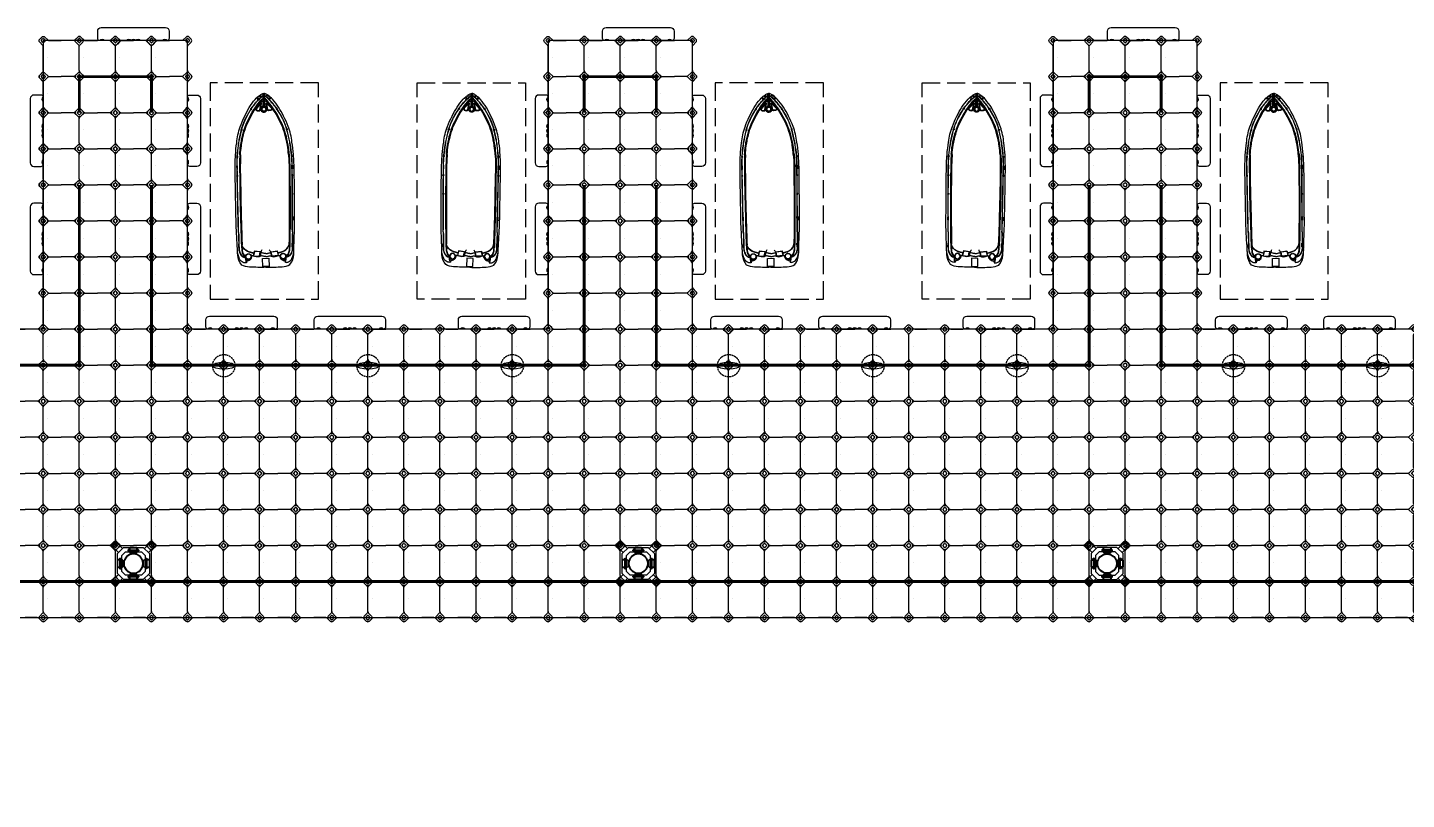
# Model space of a CAD drawing. Extents: x -231680 to 311509, y 18389 to 315840.
# Drawn here: x 277259 to 296377, y 279880 to 290580 of the extents above; entities that cross this region are included whole.
import ezdxf

# ---------------------------------------------------------------- set-up
doc = ezdxf.new("R2010")
doc.units = 0
doc.header["$LTSCALE"] = 1000
doc.linetypes.add('-6_350_HOLE$0$DASH', pattern=[0.35, 0.25, -0.1])
doc.linetypes.add('DASH', pattern=[0.35, 0.25, -0.1])
for name, color, linetype in [('furniture', 6, 'Continuous'), ('W-_ANTICOLLISION防撞措施', 121, 'Continuous'), ('W-MOUNTING固定方式', 5, 'Continuous'), ('栏杆', 6, 'Continuous'), ('系船栓', 132, 'Continuous'), ('蓝色浮筒', 150, 'Continuous')]:
    doc.layers.add(name, color=color, linetype=linetype)
doc.layers.add('系绳栓', color=4, linetype='Continuous', lineweight=5)

# ---------------------------------------------------------------- blocks, each defined once
blk = doc.blocks.new('浮筒')
at = {"layer": '蓝色浮筒'}
blk.add_line((441, 238), (441, 238), dxfattribs=at)
for points in [[(0, 417, 0.198912), (-9, 438), (-49, 479, -0.414214), (-49, 521), (-21, 549, -0.414214), (21, 549), (62, 509, 0.198912), (83, 500), (250, 500)], [(500, 417, -0.198912), (509, 438), (549, 479, 0.414214), (549, 521), (521, 549, 0.414214), (479, 549), (438, 509, -0.198912), (417, 500), (250, 500)], [(0, 83, -0.198912), (-9, 62), (-49, 21, 0.414214), (-49, -21), (-21, -49, 0.414214), (21, -49), (62, -9, -0.198912), (83, 0), (250, 0)], [(500, 83, 0.198912), (509, 62), (549, 21, -0.414214), (549, -21), (521, -49, -0.414214), (479, -49), (438, -9, 0.198912), (417, 0), (250, 0)]]:
    blk.add_lwpolyline(points, format="xyb", dxfattribs=at)
for points in [[(0, 417), (0, 83)], [(500, 417), (500, 83)]]:
    blk.add_lwpolyline(points, dxfattribs=at)
for centre, radius, start, end in [((-25, 500), 5, 84.2608, 275.7392), ((0, 500), 25, 101.4783, 168.5217), ((0, 500), 25, 191.4783, 258.5217), ((0, 525), 5, 354.2608, 185.7392), ((0, 475), 5, 174.2608, 5.7392), ((0, 500), 25, 11.4783, 78.5217), ((0, 500), 25, 281.4783, 348.5217), ((25, 500), 5, 264.2608, 95.7392), ((475, 500), 5, 84.2608, 275.7392), ((500, 500), 25, 101.4783, 168.5217), ((500, 500), 25, 191.4783, 258.5217), ((500, 525), 5, 354.2608, 185.7392), ((500, 475), 5, 174.2608, 5.7392), ((500, 500), 25, 11.4783, 78.5217), ((500, 500), 25, 281.4783, 348.5217), ((525, 500), 5, 264.2608, 95.7392), ((-25, 0), 5, 84.2608, 275.7392), ((0, 0), 25, 101.4783, 168.5217), ((0, 25), 5, 354.2608, 185.7392), ((0, 0), 25, 11.4783, 78.5217), ((25, 0), 5, 264.2608, 95.7392), ((475, 0), 5, 84.2608, 275.7392), ((500, 0), 25, 101.4783, 168.5217), ((500, 25), 5, 354.2608, 185.7392), ((500, 0), 25, 11.4783, 78.5217), ((525, 0), 5, 264.2608, 95.7392), ((0, 0), 25, 191.4783, 258.5217), ((0, -25), 5, 174.2608, 5.7392), ((0, 0), 25, 281.4783, 348.5217), ((500, 0), 25, 191.4783, 258.5217), ((500, -25), 5, 174.2608, 5.7392), ((500, 0), 25, 281.4783, 348.5217)]:
    blk.add_arc(centre, radius, start, end, dxfattribs=at)
blk = doc.blocks.new('*U150')
at = {"layer": '蓝色浮筒', "rotation": 180.0000000383531}
blk.add_blockref('浮筒', (250, 250), dxfattribs=at)
blk = doc.blocks.new('*U152')
at = {"layer": 'W-_ANTICOLLISION防撞措施', "color": 0, "linetype": 'ByBlock', "lineweight": -2, "transparency": 16777216}
for p in [(6500, 0), (7000, 0), (7500, 0), (8000, 0), (8500, 0), (9000, 0), (9500, 0), (10000, 0), (10500, 0), (11000, 0), (11500, 0), (12000, 0), (12500, 0), (13000, 0), (13500, 0), (14000, 0), (14500, 0), (15000, 0), (15500, 0), (16000, 0), (16500, 0), (17000, 0), (17500, 0), (18000, 0), (18500, 0), (19000, 0), (19500, 0), (20000, 0), (20500, 0), (21000, 0), (21500, 0), (22000, 0), (22500, 0), (23000, 0), (23500, 0), (24000, 0), (24500, 0), (25000, 0), (25500, 0), (6500, -500), (7000, -500), (7500, -500), (8000, -500), (8500, -500), (9000, -500), (9500, -500), (10000, -500), (10500, -500), (11000, -500), (11500, -500), (12000, -500), (12500, -500), (13000, -500), (13500, -500), (14000, -500), (14500, -500), (15000, -500), (15500, -500), (16000, -500), (16500, -500), (17000, -500), (17500, -500), (18000, -500), (18500, -500), (19000, -500), (19500, -500), (20000, -500), (20500, -500), (21000, -500), (21500, -500), (22000, -500), (22500, -500), (23000, -500), (23500, -500), (24000, -500), (24500, -500), (25000, -500), (25500, -500), (6500, -1000), (7000, -1000), (7500, -1000), (8000, -1000), (8500, -1000), (9000, -1000), (9500, -1000), (10000, -1000), (10500, -1000), (11000, -1000), (11500, -1000), (12000, -1000), (12500, -1000), (13000, -1000), (13500, -1000), (14000, -1000), (14500, -1000), (15000, -1000), (15500, -1000), (16000, -1000), (16500, -1000), (17000, -1000), (17500, -1000), (18000, -1000), (18500, -1000), (19000, -1000), (19500, -1000), (20000, -1000), (20500, -1000), (21000, -1000), (21500, -1000), (22000, -1000), (22500, -1000), (23000, -1000), (23500, -1000), (24000, -1000), (24500, -1000), (25000, -1000), (25500, -1000), (6500, -1500), (7000, -1500), (7500, -1500), (8000, -1500), (8500, -1500), (9000, -1500), (9500, -1500), (10000, -1500), (10500, -1500), (11000, -1500), (11500, -1500), (12000, -1500), (12500, -1500), (13000, -1500), (13500, -1500), (14000, -1500), (14500, -1500), (15000, -1500), (15500, -1500), (16000, -1500), (16500, -1500), (17000, -1500), (17500, -1500), (18000, -1500), (18500, -1500), (19000, -1500), (19500, -1500), (20000, -1500), (20500, -1500), (21000, -1500), (21500, -1500), (22000, -1500), (22500, -1500), (23000, -1500), (23500, -1500), (24000, -1500), (24500, -1500), (25000, -1500), (25500, -1500), (6500, -2000), (7000, -2000), (7500, -2000), (8000, -2000), (8500, -2000), (9000, -2000), (9500, -2000), (10000, -2000), (10500, -2000), (11000, -2000), (11500, -2000), (12000, -2000), (12500, -2000), (13000, -2000), (13500, -2000), (14000, -2000), (14500, -2000), (15000, -2000), (15500, -2000), (16000, -2000), (16500, -2000), (17000, -2000), (17500, -2000), (18000, -2000), (18500, -2000), (19000, -2000), (19500, -2000), (20000, -2000), (20500, -2000), (21000, -2000), (21500, -2000), (22000, -2000), (22500, -2000), (23000, -2000), (23500, -2000), (24000, -2000), (24500, -2000), (25000, -2000), (25500, -2000), (6500, -2500), (7000, -2500), (7500, -2500), (8000, -2500), (8500, -2500), (9000, -2500), (9500, -2500), (10000, -2500), (10500, -2500), (11000, -2500), (11500, -2500), (12000, -2500), (12500, -2500), (13000, -2500), (13500, -2500), (14000, -2500), (14500, -2500), (15000, -2500), (15500, -2500), (16000, -2500), (16500, -2500), (17000, -2500), (17500, -2500), (18000, -2500), (18500, -2500), (19000, -2500), (19500, -2500), (20000, -2500), (20500, -2500), (21000, -2500), (21500, -2500), (22000, -2500), (22500, -2500), (23000, -2500), (23500, -2500), (24000, -2500), (24500, -2500), (25000, -2500), (25500, -2500), (6500, -3000), (7000, -3000), (7500, -3000), (8000, -3000), (8500, -3000), (9000, -3000), (9500, -3000), (10000, -3000), (10500, -3000), (11000, -3000), (11500, -3000), (12000, -3000), (12500, -3000), (13000, -3000), (13500, -3000), (14000, -3000), (14500, -3000), (15000, -3000), (15500, -3000), (16000, -3000), (16500, -3000), (17000, -3000), (17500, -3000), (18000, -3000), (18500, -3000), (19000, -3000), (19500, -3000), (20000, -3000), (20500, -3000), (21000, -3000), (21500, -3000), (22000, -3000), (22500, -3000), (23000, -3000), (23500, -3000), (24000, -3000), (24500, -3000), (25000, -3000), (25500, -3000), (6500, -3500), (7000, -3500), (7500, -3500), (8000, -3500), (8500, -3500), (9000, -3500), (9500, -3500), (10000, -3500), (10500, -3500), (11000, -3500), (11500, -3500), (12000, -3500), (12500, -3500), (13000, -3500), (13500, -3500), (14000, -3500), (14500, -3500), (15000, -3500), (15500, -3500), (16000, -3500), (16500, -3500), (17000, -3500), (17500, -3500), (18000, -3500), (18500, -3500), (19000, -3500), (19500, -3500), (20000, -3500), (20500, -3500), (21000, -3500), (21500, -3500), (22000, -3500), (22500, -3500), (23000, -3500), (23500, -3500), (24000, -3500), (24500, -3500), (25000, -3500), (25500, -3500)]:
    blk.add_blockref('*U150', p, dxfattribs=at)
blk = doc.blocks.new('*U163')
at = {"layer": '蓝色浮筒', "rotation": 180.0000000383531}
blk.add_blockref('浮筒', (250, 250), dxfattribs=at)
blk = doc.blocks.new('*U164')
at = {"layer": 'W-_ANTICOLLISION防撞措施', "color": 0, "linetype": 'ByBlock', "lineweight": -2, "transparency": 16777216}
for p in [(0, 0), (500, 0), (1000, 0), (1500, 0), (0, -500), (500, -500), (1000, -500), (1500, -500), (0, -1000), (500, -1000), (1000, -1000), (1500, -1000), (0, -1500), (500, -1500), (1000, -1500), (1500, -1500), (0, -2000), (500, -2000), (1000, -2000), (1500, -2000), (0, -2500), (500, -2500), (1000, -2500), (1500, -2500), (0, -3000), (500, -3000), (1000, -3000), (1500, -3000), (0, -3500), (500, -3500), (1000, -3500), (1500, -3500)]:
    blk.add_blockref('*U163', p, dxfattribs=at)
blk = doc.blocks.new('*U166')
at = {"layer": '蓝色浮筒', "rotation": 180.0000000383531}
blk.add_blockref('浮筒', (250, 250), dxfattribs=at)
blk = doc.blocks.new('*U167')
at = {"layer": 'W-_ANTICOLLISION防撞措施', "color": 0, "linetype": 'ByBlock', "lineweight": -2, "transparency": 16777216}
for p in [(0, 0), (500, 0), (1000, 0), (1500, 0), (0, -500), (500, -500), (1000, -500), (1500, -500), (0, -1000), (500, -1000), (1000, -1000), (1500, -1000), (0, -1500), (500, -1500), (1000, -1500), (1500, -1500), (0, -2000), (500, -2000), (1000, -2000), (1500, -2000), (0, -2500), (500, -2500), (1000, -2500), (1500, -2500), (0, -3000), (500, -3000), (1000, -3000), (1500, -3000), (0, -3500), (500, -3500), (1000, -3500), (1500, -3500)]:
    blk.add_blockref('*U166', p, dxfattribs=at)
blk = doc.blocks.new('*U169')
at = {"layer": '蓝色浮筒', "rotation": 180.0000000383531}
blk.add_blockref('浮筒', (250, 250), dxfattribs=at)
blk = doc.blocks.new('*U170')
at = {"layer": 'W-_ANTICOLLISION防撞措施', "color": 0, "linetype": 'ByBlock', "lineweight": -2, "transparency": 16777216}
for p in [(0, 0), (500, 0), (1000, 0), (1500, 0), (0, -500), (500, -500), (1000, -500), (1500, -500), (0, -1000), (500, -1000), (1000, -1000), (1500, -1000), (0, -1500), (500, -1500), (1000, -1500), (1500, -1500), (0, -2000), (500, -2000), (1000, -2000), (1500, -2000), (0, -2500), (500, -2500), (1000, -2500), (1500, -2500), (0, -3000), (500, -3000), (1000, -3000), (1500, -3000), (0, -3500), (500, -3500), (1000, -3500), (1500, -3500)]:
    blk.add_blockref('*U169', p, dxfattribs=at)
blk = doc.blocks.new('*U108')
at = {"color": 8, "linetype": 'Continuous', "lineweight": 15}
for p, q in [((-1, 2), (-2, 1)), ((0, 1), (0, -1)), ((-1, -2), (-2, -1))]:
    blk.add_line(p, q, dxfattribs=at)
at = {"color": 7, "linetype": 'Continuous', "lineweight": 15}
for p, q in [((16, 1), (0, 1)), ((0, 0), (19, 0)), ((16, 1), (16, 0)), ((19, -1), (19, 0)), ((0, -1), (19, -1))]:
    blk.add_line(p, q, dxfattribs=at)
for centre, radius, start, end in [((-3, 0), 2.9, 41.3178, 318.6822), ((-3, 0), 1.45, 41.3178, 318.6822), ((0, 3), 2.82, 221.3178, 270), ((0, -3), 2.82, 90, 138.6822), ((0, 3), 1.37, 221.3178, 270), ((0, -3), 1.37, 90, 138.6822)]:
    blk.add_arc(centre, radius, start, end, dxfattribs=at)
blk = doc.blocks.new('*U110')
blk.add_lwpolyline([(-12, 0), (-12, 2.5), (12, 2.5), (12, 0)], close=True)
blk = doc.blocks.new('无头销轴_B型_D12X150')
at = {"color": 0}
for p, q in [((-72, 6), (-72, -6)), ((72, 6), (72, -6))]:
    blk.add_line(p, q, dxfattribs=at)
blk.add_lwpolyline([(-75, 4), (-75, -4), (-72, -6), (72, -6), (75, -4), (75, 4), (72, 6), (-72, 6)], close=True, dxfattribs=at)
for centre in [(-70, 0), (70, 0)]:
    blk.add_circle(centre, 1.6, dxfattribs=at)
blk = doc.blocks.new('sdf')
at = {"layer": 'W-MOUNTING固定方式', "color": 0}
for p, q in [((43108, -2622), (43108, -2815)), ((43109, -2673), (43112, -2671)), ((43109, -2764), (43109, -2673)), ((43112, -2671), (43112, -2766)), ((43112, -2671), (43186, -2671)), ((43186, -2766), (43186, -2671)), ((43186, -2671), (43189, -2673)), ((43189, -2673), (43189, -2764)), ((43285, -2497), (43283, -2500)), ((43378, -2500), (43283, -2500)), ((43283, -2574), (43283, -2500)), ((43283, -2574), (43378, -2574)), ((43283, -2574), (43285, -2577)), ((43285, -2497), (43376, -2497)), ((43376, -2577), (43285, -2577)), ((43376, -2497), (43378, -2500)), ((43378, -2574), (43376, -2577)), ((43378, -2500), (43378, -2574)), ((43475, -2671), (43472, -2673)), ((43472, -2764), (43472, -2673)), ((43475, -2671), (43475, -2766)), ((43475, -2671), (43549, -2671)), ((43549, -2766), (43549, -2671)), ((43552, -2674), (43549, -2671)), ((43552, -2674), (43552, -2764)), ((43109, -2764), (43112, -2766)), ((43186, -2766), (43112, -2766)), ((43186, -2766), (43189, -2764)), ((43283, -2863), (43285, -2860)), ((43378, -2863), (43283, -2863)), ((43283, -2937), (43283, -2863)), ((43285, -2860), (43376, -2860)), ((43378, -2863), (43376, -2860)), ((43378, -2863), (43378, -2937)), ((43475, -2766), (43472, -2764)), ((43549, -2766), (43475, -2766)), ((43552, -2764), (43549, -2766)), ((43283, -2937), (43378, -2937)), ((43285, -2940), (43283, -2937)), ((43375, -2940), (43285, -2940)), ((43375, -2940), (43378, -2937))]:
    blk.add_line(p, q, dxfattribs=at)
at = {"layer": 'W-MOUNTING固定方式', "color": 6}
for points in [[(43123, -2568), (43052, -2497, -0.414214), (43052, -2441), (43052, -2441, -0.414214), (43109, -2441), (43179, -2511)], [(43538, -2568), (43609, -2497, 0.414214), (43609, -2441), (43609, -2441, 0.414214), (43552, -2441), (43482, -2511)], [(43123, -2870), (43052, -2941, 0.414214), (43052, -2997), (43052, -2997, 0.414214), (43109, -2997), (43179, -2927)], [(43538, -2870), (43609, -2941, -0.414214), (43609, -2997), (43609, -2997, -0.414214), (43552, -2997), (43482, -2927)]]:
    blk.add_lwpolyline(points, format="xyb", dxfattribs=at)
at = {"layer": 'W-MOUNTING固定方式'}
for points in [[(43194, -2941), (43467, -2941), (43553, -2856), (43553, -2582), (43467, -2496), (43194, -2496), (43108, -2582), (43108, -2856)], [(43219, -2881), (43442, -2881), (43493, -2831), (43493, -2607), (43442, -2556), (43219, -2556), (43168, -2607), (43168, -2831)]]:
    blk.add_lwpolyline(points, close=True, dxfattribs=at)
at = {"layer": 'W-MOUNTING固定方式', "color": 0}
for points in [[(43108, -2669), (43149, -2669), (43169, -2669), (43169, -2660), (43149, -2660), (43108, -2660)], [(43272, -2496), (43272, -2537), (43272, -2557), (43281, -2557), (43281, -2537), (43281, -2496)], [(43380, -2496), (43380, -2537), (43380, -2557), (43389, -2557), (43389, -2537), (43389, -2496)], [(43553, -2660), (43512, -2660), (43492, -2660), (43492, -2669), (43512, -2669), (43553, -2669)], [(43108, -2777), (43149, -2777), (43169, -2777), (43169, -2768), (43149, -2768), (43108, -2768)], [(43553, -2768), (43512, -2768), (43492, -2768), (43492, -2777), (43512, -2777), (43553, -2777)], [(43281, -2941), (43281, -2900), (43281, -2880), (43272, -2880), (43272, -2900), (43272, -2941)], [(43389, -2941), (43389, -2900), (43389, -2880), (43380, -2880), (43380, -2900), (43380, -2941)]]:
    blk.add_lwpolyline(points, dxfattribs=at)
at = {"layer": 'W-MOUNTING固定方式', "color": 5}
for centre in [(43080, -2469), (43580, -2469), (43080, -2969), (43580, -2969)]:
    blk.add_circle(centre, 7, dxfattribs=at)
at = {"layer": 'W-MOUNTING固定方式'}
for radius in [136, 130]:
    blk.add_circle((43330, -2719), radius, dxfattribs=at)
at = {"layer": 'W-MOUNTING固定方式', "color": 0, "xscale": -1}
for name, p, rotation in [('*U108', (43143, -2649), 180), ('*U110', (43389, -2537), 270.0000000000001), ('*U108', (43400, -2531), 90.00000000000007), ('*U110', (43512, -2777), 180), ('*U108', (43261, -2906), 270), ('*U110', (43272, -2900), 90)]:
    blk.add_blockref(name, p, dxfattribs=dict(at, rotation=rotation))
for name, p in [('*U110', (43149, -2660)), ('*U108', (43518, -2788))]:
    blk.add_blockref(name, p, dxfattribs=at)
at = {"layer": 'W-MOUNTING固定方式', "color": 0}
for name, p, rotation in [('无头销轴_B型_D12X150', (43149, -2719), 90), ('*U108', (43261, -2531), 270.0000000000001), ('*U110', (43272, -2537), 90.00000000000004), ('*U108', (43518, -2649), 180), ('无头销轴_B型_D12X150', (43512, -2719), 270), ('*U110', (43149, -2777), 180), ('无头销轴_B型_D12X150', (43330, -2900), 180), ('*U110', (43389, -2900), 270), ('*U108', (43400, -2906), 90.00000000000001)]:
    blk.add_blockref(name, p, dxfattribs=dict(at, rotation=rotation))
for name, p in [('无头销轴_B型_D12X150', (43330, -2537)), ('*U110', (43512, -2660)), ('*U108', (43143, -2788))]:
    blk.add_blockref(name, p, dxfattribs=at)
blk = doc.blocks.new('qawddasd')
at = {"layer": '系船栓', "color": 1, "linetype": 'DASH', "ltscale": 0.1}
for radius in [155, 43.7]:
    blk.add_circle((23198, -7350), radius, dxfattribs=at)
at = {"layer": '系船栓', "color": 1}
blk.add_ellipse((23198, -7350), major_axis=(155, 0), ratio=0.314118, dxfattribs=at)
blk = doc.blocks.new('*U181')
at = {"layer": '系绳栓'}
blk.add_blockref('qawddasd', (-23198, 7350), dxfattribs=at)
blk = doc.blocks.new('*U182')
at = {"layer": '栏杆', "color": 0, "linetype": 'ByBlock', "lineweight": -2, "transparency": 16777216}
for p in [(0, 0), (2000, 0), (4000, 0)]:
    blk.add_blockref('*U181', p, dxfattribs=at)
blk = doc.blocks.new('*U184')
at = {"layer": '系绳栓'}
blk.add_blockref('qawddasd', (-23198, 7350), dxfattribs=at)
blk = doc.blocks.new('*U185')
at = {"layer": '栏杆', "color": 0, "linetype": 'ByBlock', "lineweight": -2, "transparency": 16777216}
for p in [(0, 0), (2000, 0), (4000, 0)]:
    blk.add_blockref('*U184', p, dxfattribs=at)
blk = doc.blocks.new('*U187')
at = {"layer": '系绳栓'}
blk.add_blockref('qawddasd', (-23198, 7350), dxfattribs=at)
blk = doc.blocks.new('*U188')
at = {"layer": '栏杆', "color": 0, "linetype": 'ByBlock', "lineweight": -2, "transparency": 16777216}
for p in [(0, 0), (2000, 0), (4000, 0)]:
    blk.add_blockref('*U187', p, dxfattribs=at)
blk = doc.blocks.new('A$C8620f102')
for p, q in [((1.268, 1.921), (1.262, 1.909)), ((3.833, 1.921), (3.84, 1.909))]:
    blk.add_line(p, q)
for points in [[(2.551, 1.341, -0.01736), (1.42, 1.368, -0.12634), (0.887, 1.52, -0.172899), (0.62, 2.207, -0.013884), (0.596, 2.82, -0.008973), (0.555, 3.695, -0.01509), (0.528, 4.697, 0.002245), (0.518, 6.241, -0.003342), (0.514, 7.955, -0.016984), (0.549, 9.103, -0.024546), (0.644, 9.964, -0.067942), (0.894, 11.047, -0.033948), (1.197, 11.753, -0.022001), (1.533, 12.382, -0.042872), (1.956, 12.94, -0.059514), (2.26, 13.208, -0.046364), (2.433, 13.309, -0.104882), (2.551, 13.341, -0.104882)], [(2.551, 1.341, 0.01736), (3.681, 1.368, 0.12634), (4.214, 1.52, 0.172899), (4.481, 2.207, 0.013884), (4.505, 2.82, 0.008973), (4.546, 3.695, 0.01509), (4.573, 4.697, -0.002245), (4.583, 6.241, 0.003342), (4.587, 7.955, 0.016984), (4.552, 9.103, 0.024546), (4.457, 9.964, 0.067942), (4.207, 11.047, 0.033948), (3.904, 11.753, 0.022001), (3.568, 12.382, 0.042872), (3.145, 12.94, 0.059514), (2.841, 13.208, 0.046364), (2.668, 13.309, 0.104882), (2.551, 13.341, 0.104882)], [(0.682, 3.757, 0.006425), (0.669, 4.701, 0.002217), (0.659, 6.243, -0.003368), (0.649, 7.97, -0.024633), (0.668, 9.058, -0.015037), (0.757, 9.773, -0.025439), (0.825, 10.169, -0.013843), (1.017, 10.982, -0.040266), (1.317, 11.705, -0.016729), (1.689, 12.335, -0.029739), (2.166, 12.908, 0.01525), (2.423, 13.147, -0.132389), (2.478, 13.181, -0.028442), (2.502, 13.188, -0.028442)], [(0.695, 3.757, 0.006424), (0.683, 4.702, 0.002217), (0.672, 6.243, -0.003368), (0.662, 7.97, -0.024633), (0.682, 9.057, -0.015038), (0.77, 9.771, -0.025461), (0.838, 10.166, -0.013839), (1.03, 10.978, -0.040238), (1.329, 11.698, -0.016715), (1.701, 12.327, -0.029693), (2.176, 12.898, 0.015234), (2.433, 13.137, -0.134036), (2.482, 13.168, -0.024879), (2.502, 13.174, -0.024879)], [(0.842, 9.12, -0.031596), (0.907, 9.752, -0.004928), (0.985, 10.169, -0.02844), (1.18, 10.88, -0.042875), (1.475, 11.56, -0.035347), (1.839, 12.205, -0.024093), (2.247, 12.759, -0.079837), (2.502, 13.025)], [(0.855, 9.119, -0.031592), (0.92, 9.75, -0.004926), (0.999, 10.166, -0.028436), (1.193, 10.875, -0.042895), (1.487, 11.554, -0.035363), (1.851, 12.197, -0.024111), (2.258, 12.751, -0.077658), (2.502, 13.008, -0.077658)], [(0.869, 9.119, -0.031588), (0.934, 9.748, -0.004924), (1.012, 10.163, -0.028433), (1.207, 10.871, -0.042917), (1.499, 11.548, -0.035379), (1.862, 12.19, -0.02413), (2.269, 12.742, -0.075408), (2.502, 12.99, -0.075408)], [(0.897, 9.118, -0.031581), (0.961, 9.743, -0.00492), (1.039, 10.157, -0.028426), (1.233, 10.862, -0.042959), (1.524, 11.536, -0.035411), (1.885, 12.175, -0.028829), (2.227, 12.638, -0.092336), (2.502, 12.86, -0.080328)], [(2.093, 12.151), (2.204, 12.143, 0.382221), (2.306, 12.207), (2.389, 12.629, 0.786544), (2.329, 12.677), (2.011, 12.339, 0.616464), (2.093, 12.151, 3.844907)], [(4.42, 3.757, -0.006425), (4.432, 4.701, -0.002217), (4.442, 6.243, 0.003368), (4.453, 7.97, 0.024633), (4.433, 9.058, 0.015037), (4.344, 9.773, 0.025439), (4.276, 10.169, 0.013843), (4.084, 10.982, 0.040266), (3.784, 11.705, 0.016729), (3.412, 12.335, 0.029739), (2.935, 12.908, -0.01525), (2.678, 13.147, 0.132389), (2.623, 13.181, 0.028442), (2.599, 13.188, 0.028442)], [(4.406, 3.757, -0.006424), (4.418, 4.702, -0.002217), (4.429, 6.243, 0.003368), (4.439, 7.97, 0.024633), (4.419, 9.057, 0.015038), (4.331, 9.771, 0.025461), (4.263, 10.166, 0.013839), (4.071, 10.978, 0.040238), (3.772, 11.698, 0.016715), (3.4, 12.327, 0.029693), (2.925, 12.898, -0.015234), (2.668, 13.137, 0.134036), (2.619, 13.168, 0.024879), (2.599, 13.174, 0.024879)], [(4.259, 9.12, 0.031596), (4.194, 9.752, 0.004928), (4.116, 10.169, 0.02844), (3.921, 10.88, 0.042875), (3.626, 11.56, 0.035347), (3.262, 12.205, 0.024093), (2.854, 12.759, 0.079837), (2.599, 13.025)], [(4.246, 9.119, 0.031592), (4.181, 9.75, 0.004926), (4.103, 10.166, 0.028436), (3.908, 10.875, 0.042895), (3.614, 11.554, 0.035363), (3.25, 12.197, 0.024111), (2.843, 12.751, 0.077658), (2.599, 13.008, 0.077658)], [(4.232, 9.119, 0.031588), (4.167, 9.748, 0.004924), (4.089, 10.163, 0.028433), (3.895, 10.871, 0.042917), (3.602, 11.548, 0.035379), (3.239, 12.19, 0.02413), (2.832, 12.742, 0.075408), (2.599, 12.99, 0.075408)], [(4.204, 9.118, 0.031581), (4.14, 9.743, 0.00492), (4.062, 10.157, 0.028426), (3.868, 10.862, 0.042959), (3.577, 11.536, 0.035411), (3.216, 12.175, 0.028829), (2.874, 12.638, 0.092336), (2.599, 12.86, 0.080328)], [(3.008, 12.151), (2.897, 12.143, -0.382221), (2.795, 12.207), (2.712, 12.629, -0.786544), (2.772, 12.677), (3.09, 12.339, -0.616464), (3.008, 12.151, -3.844907)], [(0.842, 9.12), (0.822, 8.712), (0.812, 8.241), (0.817, 7.472), (0.817, 6.417), (0.837, 4.724, -0.002601), (0.857, 3.805, 0.004411), (0.873, 3.024, 0.013009), (0.91, 2.487, 0.113396), (1.012, 2.2, 0.146005), (1.152, 2.079, 1.595219)], [(0.855, 9.119), (0.836, 8.712), (0.826, 8.241), (0.831, 7.472), (0.831, 6.417), (0.851, 4.724, -0.002601), (0.871, 3.805, 0.004411), (0.887, 3.024, 0.013003), (0.923, 2.488, 0.113337), (1.023, 2.207, 0.144821), (1.155, 2.093, 0.138987)], [(0.869, 9.119), (0.85, 8.711), (0.84, 8.24), (0.845, 7.472), (0.845, 6.417), (0.864, 4.725, -0.002601), (0.885, 3.806, 0.00441), (0.901, 3.025, 0.012997), (0.937, 2.49, 0.113276), (1.035, 2.215, 0.142458), (1.159, 2.106, 0.142458)], [(0.897, 9.117), (0.877, 8.711), (0.868, 8.24), (0.873, 7.472), (0.873, 6.417), (0.892, 4.725, -0.002601), (0.912, 3.806, 0.00441), (0.929, 3.026, 0.002867), (0.934, 2.908, 0.002867)], [(4.232, 9.119), (4.251, 8.711), (4.261, 8.24), (4.256, 7.472), (4.256, 6.417), (4.237, 4.725, 0.002601), (4.217, 3.806, -0.00441), (4.2, 3.025, -0.012997), (4.164, 2.49, -0.113276), (4.066, 2.215, -0.142458), (3.942, 2.106, -0.142458)], [(4.246, 9.119), (4.265, 8.712), (4.275, 8.241), (4.27, 7.472), (4.27, 6.417), (4.25, 4.724, 0.002601), (4.23, 3.805, -0.004411), (4.214, 3.024, -0.013003), (4.178, 2.488, -0.113337), (4.078, 2.207, -0.144821), (3.946, 2.093, -0.138987)], [(4.259, 9.12), (4.279, 8.712), (4.289, 8.241), (4.284, 7.472), (4.284, 6.417), (4.264, 4.724, 0.002601), (4.244, 3.805, -0.004411), (4.228, 3.024, -0.013009), (4.191, 2.487, -0.113396), (4.089, 2.2, -0.146005), (3.949, 2.079, -1.595219)], [(4.204, 9.117), (4.224, 8.711), (4.233, 8.24), (4.228, 7.472), (4.228, 6.417), (4.209, 4.725, 0.002601), (4.189, 3.806, -0.00441), (4.172, 3.026, -0.002867), (4.167, 2.908, -0.002867)], [(0.682, 3.757, -0.002942), (0.692, 3.07, 0.002013), (0.701, 2.633, 0.130442), (0.778, 2.321, 0.261246), (1.143, 2.01, 0.209197)], [(0.695, 3.757, -0.002941), (0.705, 3.07, 0.002014), (0.715, 2.633, 0.130992), (0.791, 2.327, 0.261832), (1.146, 2.024, 0.261832)], [(1.73, 2.337, -0.043334), (1.415, 2.417, -0.18333), (0.998, 2.737, -0.123985), (0.911, 3.114, 0.015377), (0.892, 3.387)], [(1.727, 2.323, -0.043195), (1.41, 2.404, -0.183415), (0.986, 2.73, -0.094511), (0.901, 3.02)], [(3.371, 2.337, 0.043334), (3.687, 2.417, 0.18333), (4.103, 2.737, 0.123985), (4.19, 3.114, -0.015377), (4.209, 3.387)], [(3.374, 2.323, 0.043195), (3.691, 2.404, 0.183415), (4.115, 2.73, 0.094511), (4.2, 3.02)], [(4.406, 3.757, 0.002941), (4.396, 3.07, -0.002014), (4.386, 2.633, -0.130992), (4.31, 2.327, -0.261832), (3.955, 2.024, -0.261832)], [(4.42, 3.757, 0.002942), (4.41, 3.07, -0.002013), (4.4, 2.633, -0.130442), (4.323, 2.321, -0.261246), (3.958, 2.01, -0.209197)], [(1.205, 1.672, -0.164393), (0.99, 1.699, -0.188684), (0.742, 1.936, -0.10758), (0.602, 2.549)], [(3.896, 1.672, 0.164393), (4.111, 1.699, 0.188684), (4.359, 1.936, 0.10758), (4.499, 2.549)]]:
    blk.add_lwpolyline(points, format="xyb")
for points in [[(2.095, 12.185), (2.208, 12.177, 0.383069), (2.273, 12.216), (2.356, 12.642, 0.853636), (2.351, 12.65), (2.037, 12.316, 0.613527)], [(3.006, 12.185), (2.893, 12.177, -0.383069), (2.828, 12.216), (2.745, 12.642, -0.853636), (2.75, 12.65), (3.064, 12.316, -0.613527)]]:
    blk.add_lwpolyline(points, format="xyb", close=True)
for points in [[(2.502, 12.456), (2.502, 13.3)], [(2.502, 13.3), (2.502, 12.45)], [(2.599, 13.3), (2.599, 12.45)], [(2.599, 12.456), (2.599, 13.3)], [(0.643, 8.368), (0.619, 8.368), (0.619, 8.105), (0.645, 8.105)], [(0.659, 8.105), (0.677, 8.105), (0.677, 8.368), (0.657, 8.368)], [(4.442, 8.105), (4.424, 8.105), (4.424, 8.368), (4.444, 8.368)], [(4.458, 8.368), (4.482, 8.368), (4.482, 8.105), (4.456, 8.105)], [(0.669, 4.823), (0.651, 4.823), (0.651, 4.571), (0.672, 4.571)], [(0.686, 4.571), (0.7, 4.571), (0.7, 4.823), (0.682, 4.823)], [(4.415, 4.571), (4.401, 4.571), (4.401, 4.823), (4.419, 4.823)], [(4.432, 4.823), (4.45, 4.823), (4.45, 4.571), (4.429, 4.571)], [(0.693, 2.976), (0.668, 2.976), (0.668, 2.721), (0.699, 2.721)], [(0.712, 2.721), (0.722, 2.721), (0.722, 2.976), (0.707, 2.976)], [(4.389, 2.721), (4.379, 2.721), (4.379, 2.976), (4.394, 2.976)], [(4.408, 2.976), (4.433, 2.976), (4.433, 2.721), (4.402, 2.721)]]:
    blk.add_lwpolyline(points)
for points in [[(2.125, 2.097), (2.184, 2.415), (1.757, 2.461), (1.687, 2.14)], [(2.113, 2.112), (2.168, 2.403), (1.768, 2.446), (1.703, 2.153)], [(2.333, 1.403), (2.333, 1.961), (2.768, 1.961), (2.768, 1.403)], [(2.976, 2.097), (2.917, 2.415), (3.344, 2.461), (3.414, 2.14)], [(2.988, 2.112), (2.933, 2.403), (3.333, 2.446), (3.398, 2.153)]]:
    blk.add_lwpolyline(points, close=True)
for centre, radius in [((2.154, 12.993), 0.0564), ((2.313, 13.148), 0.0628), ((2.537, 12.256), 0.139), ((2.564, 12.256), 0.139), ((2.788, 13.148), 0.0628), ((2.947, 12.993), 0.0564), ((1.354, 2.097), 0.196), ((1.354, 2.097), 0.182), ((3.747, 2.097), 0.196), ((3.747, 2.097), 0.182)]:
    blk.add_circle(centre, radius)
for centre, radius, start, end in [((2.537, 12.256), 0.204, 99.88397, 72.33353), ((2.564, 12.256), 0.204, 107.66647, 80.11603), ((2.551, 13.234), 0.0821, 53.90736, 126.09264), ((2.551, 13.234), 0.0821, 53.90736, 126.09264), ((1.663, 12.276), 0.0427, 70.23043, 225.37248), ((1.663, 12.276), 0.0427, 244.01024, 51.59266), ((3.438, 12.276), 0.0427, 128.40734, 295.98976), ((3.438, 12.276), 0.0427, 314.62752, 109.76957), ((0.986, 10.846), 0.0427, 81.61585, 249.71152), ((0.986, 10.846), 0.0427, 268.34658, 62.98079), ((4.115, 10.846), 0.0427, 117.01921, 271.65342), ((4.115, 10.846), 0.0427, 290.28848, 98.38415), ((0.667, 8.989), 0.0427, 91.31956, 261.72615), ((0.667, 8.989), 0.0427, 280.38504, 72.66067), ((4.434, 8.989), 0.0427, 107.33933, 259.61496), ((4.434, 8.989), 0.0427, 278.27385, 88.68044), ((0.652, 7.675), 0.0427, 95.0301, 265.12922), ((0.652, 7.675), 0.0427, 283.78939, 76.36993), ((4.449, 7.675), 0.0427, 103.63007, 256.21061), ((4.449, 7.675), 0.0427, 274.87078, 84.9699), ((4.439, 6.391), 0.0427, 101.222, 257.47113), ((4.439, 6.391), 0.0427, 276.09534, 82.5978), ((1.773, 1.953), 0.633, 165.99567, 206.33128), ((1.816, 1.84), 0.633, 172.12538, 195.35791), ((1.354, 2.097), 0.238, 225.77259, 10.67419), ((1.354, 2.097), 0.21, 243.7243, 10.67419), ((3.747, 2.097), 0.238, 169.32581, 314.22741), ((3.747, 2.097), 0.21, 169.32581, 296.2757), ((3.328, 1.953), 0.633, 333.66872, 14.00433), ((3.285, 1.84), 0.633, 344.64209, 7.87462)]:
    blk.add_arc(centre, radius, start, end)
for points in [[(1.532, 1.939), (1.472, 1.874), (1.333, 1.805), (1.252, 1.781), (1.213, 1.726), (1.205, 1.672)], [(2.551, 2.09), (2.435, 2.096), (2.358, 2.113), (2.259, 2.137), (2.176, 2.105), (1.995, 2.067), (1.801, 2.095), (1.703, 2.137), (1.639, 2.146), (1.547, 2.133)], [(2.285, 2.551), (2.245, 2.458), (2.204, 2.333), (2.16, 2.098)], [(2.551, 2.09), (2.666, 2.096), (2.743, 2.113), (2.842, 2.137), (2.925, 2.105), (3.106, 2.067), (3.3, 2.095), (3.399, 2.137), (3.462, 2.146), (3.554, 2.133)], [(2.792, 2.551), (2.856, 2.458), (2.897, 2.333), (2.941, 2.098)], [(3.569, 1.939), (3.629, 1.874), (3.768, 1.805), (3.849, 1.781), (3.888, 1.726), (3.896, 1.672)]]:
    blk.add_spline(points, degree=3)
for points in [[(2.551, 2.297), (2.512, 2.298), (2.446, 2.299), (2.351, 2.319), (2.271, 2.356), (2.221, 2.334), (2.203, 2.325)], [(2.551, 2.297), (2.589, 2.298), (2.655, 2.299), (2.75, 2.319), (2.83, 2.356), (2.88, 2.334), (2.898, 2.325)]]:
    blk.add_open_spline(points, degree=3, knots=[0, 0, 0, 0, 0.00840925, 0.01405459, 0.02148076, 0.02583256, 0.02583256, 0.02583256, 0.02583256])
blk = doc.blocks.new('*U201')
at = {"linetype": '-6_350_HOLE$0$DASH'}
for points in [[(-2184, -1500), (-684, -1500), (-684, 1500), (-2184, 1500)], [(2184, -1500), (684, -1500), (684, 1500), (2184, 1500)]]:
    blk.add_lwpolyline(points, close=True, dxfattribs=at)
at = {"layer": 'furniture', "xscale": 200.8481524283906, "yscale": 200.8481524283906, "zscale": 200.8481524283906, "rotation": 0.714451008554095}
blk.add_blockref('A$C8620f102', (-1922, -1332), dxfattribs=at)
blk = doc.blocks.new('*U203')
at = {"layer": '栏杆', "color": 0, "linetype": 'ByBlock', "lineweight": -2, "transparency": 16777216}
for p in [(7000, 0), (14000, 0), (21000, 0)]:
    blk.add_blockref('*U201', p, dxfattribs=at)
blk = doc.blocks.new('*U204')
at = {"layer": 'furniture', "xscale": -200.8481524283906, "yscale": 200.8481524283906, "zscale": 200.8481524283906, "rotation": 359.2855489914459}
blk.add_blockref('A$C8620f102', (494, -1481), dxfattribs=at)
blk = doc.blocks.new('*U205')
at = {"layer": '栏杆', "color": 0, "linetype": 'ByBlock', "lineweight": -2, "transparency": 16777216}
for p in [(7000, 0), (14000, 0)]:
    blk.add_blockref('*U204', p, dxfattribs=at)
blk = doc.blocks.new('fzt')
at = {"layer": 'W-_ANTICOLLISION防撞措施', "color": 116, "true_color": 0x136734}
blk.add_line((-129, -218), (-98, -187), dxfattribs=at)
for points in [[(-80, -27, -0.389807), (-50, 0), (50, 0, -0.414214), (100, -50), (100, -940, -0.414214), (50, -990), (-50, -990, -0.391617), (-80, -962, -0.391617)], [(-129, -718, 0.414214), (-129, -772), (-98, -803)]]:
    blk.add_lwpolyline(points, format="xyb", dxfattribs=at)
for points in [[(-80, -214), (-80, -92)], [(-98, -303), (-129, -272), (-107, -294)], [(-80, -398), (-80, -276)], [(-98, -687), (-129, -718), (-107, -696)], [(-80, -714), (-80, -592)], [(-80, -898), (-80, -776)]]:
    blk.add_lwpolyline(points, dxfattribs=at)
for centre, radius, start, end in [((-154, -129), 80.9, 314.3844, 336.4057), ((-105, -60), 41, 307.5461, 52.4539), ((-102, -245), 38, 135, 225), ((-104, -245), 7, 90, 270), ((-80, -245), 25, 106.2602, 163.7398), ((-80, -245), 25, 196.2602, 253.7398), ((-154, -361), 80.9, 23.5943, 45.6156), ((-80, -221), 7, 0, 180), ((-80, -269), 7, 180, 0), ((-80, -245), 25, 16.2602, 73.7398), ((-80, -245), 25, 286.2602, 343.7398), ((-56, -245), 7, 270, 90), ((-105, -430), 41, 307.5461, 52.4539), ((-105, -495), 41, 307.5461, 52.4539), ((-105, -560), 40.8, 307.4056, 52.5944), ((-104, -745), 7, 90, 270), ((-80, -745), 25, 106.2602, 163.7398), ((-80, -745), 25, 196.2602, 253.7398), ((-154, -629), 80.9, 314.3844, 336.4057), ((-80, -721), 7, 0, 180), ((-80, -745), 25, 16.2602, 73.7398), ((-80, -745), 25, 286.2602, 343.7398), ((-56, -745), 7, 270, 90), ((-154, -861), 80.9, 23.5943, 45.6156), ((-80, -769), 7, 180, 0), ((-105, -930), 40.8, 307.4056, 52.5944)]:
    blk.add_arc(centre, radius, start, end, dxfattribs=at)

msp = doc.modelspace()

# ---------------------------------------------------------------- linework, layer by layer
msp.add_lwpolyline([(298476.8, 286400.2), (293476.8, 286400.2), (293476.8, 290400.2), (291476.8, 290400.2), (291476.8, 286400.2), (286476.8, 286400.2), (286476.8, 290400.2), (284476.8, 290400.2), (284476.8, 286400.2), (279476.8, 286400.2), (279476.8, 290400.2), (277476.8, 290400.2), (277476.8, 286400.2), (272476.8, 286400.2), (272476.8, 290400.2), (270476.8, 290400.2), (270476.8, 279900.2), (274476.8, 279900.2), (274476.8, 282400.2), (303476.8, 282400.2)])
at = {"layer": '栏杆', "const_width": 40}
for points in [[(277976.8, 289400.2), (277976.8, 289900.2), (278976.8, 289900.2), (278976.8, 289400.2)], [(284976.8, 289400.2), (284976.8, 289900.2), (285976.8, 289900.2), (285976.8, 289400.2)], [(291976.8, 289400.2), (291976.8, 289900.2), (292976.8, 289900.2), (292976.8, 289400.2)], [(271976.8, 288400.2), (271976.8, 285900.2), (277976.8, 285900.2), (277976.8, 288400.2)], [(278976.8, 288400.2), (278976.8, 285900.2), (284976.8, 285900.2), (284976.8, 288400.2)], [(285976.8, 288400.2), (285976.8, 285900.2), (291976.8, 285900.2), (291976.8, 288400.2)], [(292976.8, 288400.2), (292976.8, 285900.2), (298976.8, 285900.2), (298976.8, 288400.2)], [(273976.8, 279900.2), (273976.8, 282900.2), (303976.8, 282900.2), (303976.8, 279900.2)]]:
    msp.add_lwpolyline(points, dxfattribs=at)

# ---------------------------------------------------------------- block references
at = {"xscale": -1}
for p in [(322057.2, 285869.1), (329057.2, 285869.1)]:
    msp.add_blockref('sdf', p, dxfattribs=at)
msp.add_blockref('sdf', (248896.4, 285869.1))
at = {"layer": 'W-_ANTICOLLISION防撞措施'}
for name, p in [('*U164', (277726.8, 290150.2)), ('*U167', (284726.8, 290150.2)), ('*U170', (291726.8, 290150.2)), ('*U152', (270726.8, 286150.2))]:
    msp.add_blockref(name, p, dxfattribs=at)
for p, rotation in [((278231.8, 290480.2), 89.99999996164695), ((285231.8, 290480.2), 89.99999996164695), ((292231.8, 290480.2), 89.99999996164695), ((279556.8, 289645.2), 359.9999999616469), ((286556.8, 289645.2), 359.9999999616469), ((293556.8, 289645.2), 359.9999999616469), ((279556.8, 288145.2), 359.9999999616469), ((286556.8, 288145.2), 359.9999999616469), ((293556.8, 288145.2), 359.9999999616469), ((279731.8, 286480.2), 89.99999996164695), ((281231.8, 286480.2), 89.99999996164695), ((283231.8, 286480.2), 89.99999996164695), ((286731.8, 286480.2), 89.99999996164695), ((288231.8, 286480.2), 89.99999996164695), ((290231.8, 286480.2), 89.99999996164695), ((293731.8, 286480.2), 89.99999996164695), ((295231.8, 286480.2), 89.99999996164695)]:
    msp.add_blockref('fzt', p, dxfattribs=dict(at, rotation=rotation))
at = {"layer": 'W-_ANTICOLLISION防撞措施', "xscale": -1, "rotation": 1.150677153560764e-07}
for p in [(277396.8, 289645.2), (284396.8, 289645.2), (291396.8, 289645.2), (277396.8, 288145.2), (284396.8, 288145.2), (291396.8, 288145.2)]:
    msp.add_blockref('fzt', p, dxfattribs=at)
at = {"layer": '栏杆'}
for name, p in [('*U203', (274976.8, 288313.3)), ('*U205', (276405, 288462)), ('*U182', (279979.9, 285892.6)), ('*U185', (286979.9, 285892.6)), ('*U188', (293979.9, 285892.6))]:
    msp.add_blockref(name, p, dxfattribs=at)

doc.saveas('drawing.dxf')
